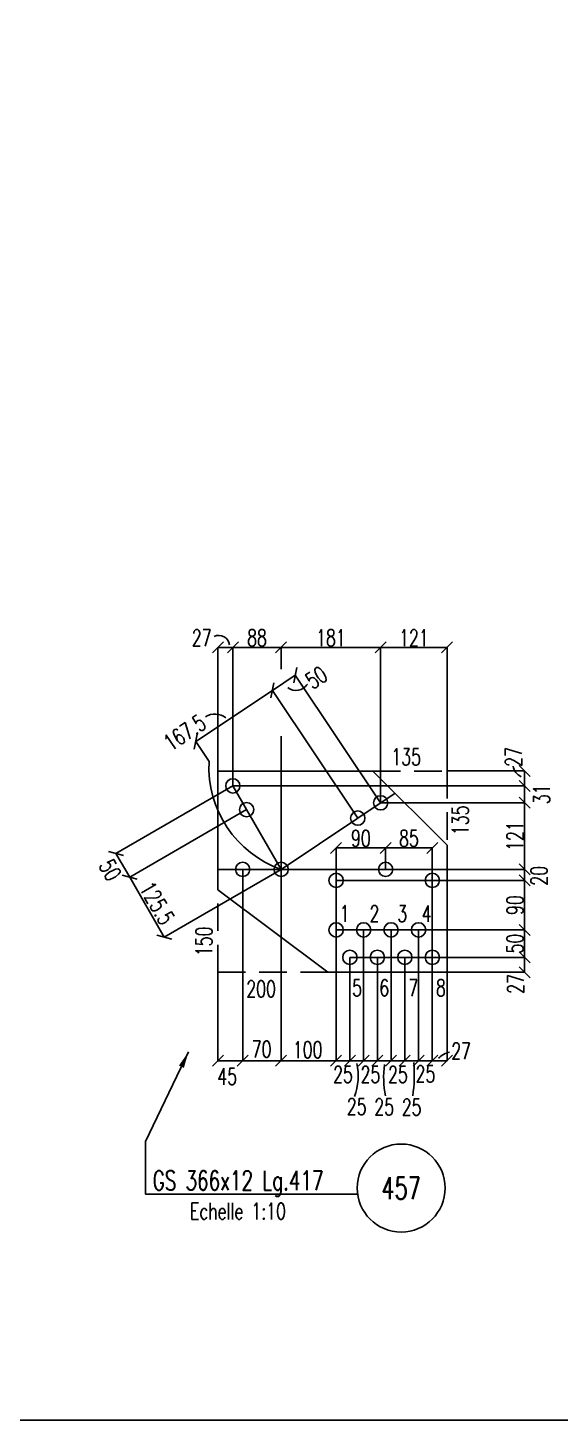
# Model space of a CAD drawing. Extents: x 554281 to 570501, y -47677 to -36197.
# Drawn here: x 559616 to 561554, y -47677 to -42612 of the extents above; entities that cross this region are included whole.
import ezdxf
from ezdxf.enums import TextEntityAlignment as Align

# ---------------------------------------------------------------- set-up
doc = ezdxf.new("R2010")
doc.units = 0
doc.header["$LTSCALE"] = 200
doc.header["$MEASUREMENT"] = 0
doc.linetypes.add('DASHED', pattern=[0.75, 0.5, -0.25])
doc.layers.get('0').update_dxf_attribs({"linetype": 'CONTINUOUS'})
for name, color, linetype in [('BOLLINI_1', 7, 'CONTINUOUS'), ('FORI', 2, 'CONTINUOUS'), ('LINEE_PIASTRA', 2, 'CONTINUOUS'), ('LINEE_PIASTRE', 2, 'CONTINUOUS'), ('LS', 7, 'CONTINUOUS'), ('PIASTRE', 5, 'CONTINUOUS')]:
    doc.layers.add(name, color=color, linetype=linetype)
doc.styles.add('QUOTE', font='ROMANS8.SHX', dxfattribs={"width": 0.7})
doc.styles.add('RQL', font='ROMANS8.SHX', dxfattribs={"width": 0.7})
doc.styles.add('RS', font='ROMANS8.shx', dxfattribs={"width": 0.7})
doc.styles.get("Standard").update_dxf_attribs({"font": 'ROMANS8.SHX', "width": 0.7})
doc.dimstyles.new('TRATTO', dxfattribs={"dimscale": 0, "dimtxt": 60, "dimasz": 40, "dimexe": 0, "dimexo": 0, "dimgap": 5, "dimtad": 1, "dimrnd": 0.5, "dimdsep": 46, "dimtxsty": 'RS', "dimblk1": 'OBLIQUE', "dimblk2": 'OBLIQUE', "dimsah": 1, "dimcen": 0.09, "dimclrd": 2, "dimclre": 2, "dimclrt": 7, "dimadec": 0, "dimazin": 0, "dimtfac": 1, "dimtix": 1, "dimtmove": 2, "dimatfit": 3, "dimfxl": 1, "dimtolj": 1, "dimtzin": 0, "dimarcsym": 0})

# ---------------------------------------------------------------- blocks, each defined once
blk = doc.blocks.new('MRKR_98')
blk.add_point((0, 0))
at = {"color": 7, "style": 'QUOTE', "width": 0.5, "flags": 1}
for tag, p in [('TI', (3.7, 6.8)), ('NFORI', (3.7, 5.3)), ('AUX2', (3.7, 4.9)), ('FAM', (3.7, 4.5)), ('AUX1', (3.7, 4.2)), ('COMMESSA', (3.7, 3.8)), ('SPESSORE', (3.7, 2.5)), ('SV', (3.7, 1.8)), ('QUA', (3.7, 1.1)), ('DI_S', (3.7, 6.4)), ('D_S', (3.7, 6)), ('E_S', (3.7, 5.7)), ('MD', (3.7, 3.5)), ('MP', (3.7, 3.2)), ('LARGHEZZA', (3.7, 2.8)), ('NP', (3.7, 2.1)), ('PESO', (3.7, 1.4)), ('LUN', (3.7, 0.8)), ('PROF', (3.7, 0.4)), ('POS', (3.7, 0.1))]:
    blk.add_attdef(tag, p, '', height=0.2, dxfattribs=at)
at = {"color": 7, "flags": 1}
for tag, p in [('LAV1', (5.3, 6.9)), ('LAV2', (5.3, 6.5)), ('LAV3', (5.3, 6.2)), ('LAV4', (5.3, 5.9)), ('LAV5', (5.3, 5.5)), ('LAV6', (5.3, 5.2)), ('LAV7', (5.3, 4.9)), ('LAV8', (5.3, 4.5)), ('LAV9', (5.3, 4.2)), ('LAV10', (5.3, 3.9))]:
    blk.add_attdef(tag, p, '', height=0.2, dxfattribs=at)
blk = doc.blocks.new('16')
blk.add_circle((0, 0), 1)
blk = doc.blocks.new('_OBLIQUE')
at = {"color": 0, "linetype": 'ByBlock'}
blk.add_line((-0.5, -0.5), (0.5, 0.5), dxfattribs=at)
blk = doc.blocks.new('*D56')
at = {"layer": 'LS', "color": 2, "lineweight": -2, "transparency": 16777216}
for p, q in [((561088.2, -45993.3), (561088.2, -46369.2)), ((561142.2, -46047.2), (561142.2, -46369.2)), ((561142.2, -46369.2), (561088.2, -46369.2))]:
    blk.add_line(p, q, dxfattribs=at)
at = {"layer": 'LS', "color": 2, "lineweight": -2, "transparency": 16777216, "xscale": 40, "yscale": 40, "zscale": 40, "rotation": 180}
blk.add_blockref('_OBLIQUE', (561088.2, -46369.2), dxfattribs=at)
at = {"layer": 'LS', "color": 2, "lineweight": -2, "transparency": 16777216, "xscale": 40, "yscale": 40, "zscale": 40}
blk.add_blockref('_OBLIQUE', (561142.2, -46369.2), dxfattribs=at)
at = {"layer": 'LS', "color": 7, "transparency": 16777216, "insert": (561193.2, -46334.2), "char_height": 60, "attachment_point": 5, "style": 'RS'}
blk.add_mtext('\\A1;27', dxfattribs=at)
blk = doc.blocks.new('*D57')
at = {"layer": 'LS', "color": 2, "lineweight": -2, "transparency": 16777216}
for p, q in [((561038.2, -45893.3), (561038.2, -46369.2)), ((561088.2, -45993.3), (561088.2, -46369.2)), ((561088.2, -46369.2), (561038.2, -46369.2))]:
    blk.add_line(p, q, dxfattribs=at)
at = {"layer": 'LS', "color": 2, "lineweight": -2, "transparency": 16777216, "xscale": 40, "yscale": 40, "zscale": 40, "rotation": 180}
blk.add_blockref('_OBLIQUE', (561038.2, -46369.2), dxfattribs=at)
at = {"layer": 'LS', "color": 2, "lineweight": -2, "transparency": 16777216, "xscale": 40, "yscale": 40, "zscale": 40}
blk.add_blockref('_OBLIQUE', (561088.2, -46369.2), dxfattribs=at)
at = {"layer": 'LS', "color": 7, "transparency": 16777216, "insert": (561063.2, -46417.2), "char_height": 60, "attachment_point": 5, "style": 'RS'}
blk.add_mtext('\\A1;25', dxfattribs=at)
blk = doc.blocks.new('*D58')
at = {"layer": 'LS', "color": 2, "lineweight": -2, "transparency": 16777216}
for p, q in [((561038.2, -45893.3), (561038.2, -46369.2)), ((560988.2, -45993.3), (560988.2, -46369.2)), ((561038.2, -46369.2), (560988.2, -46369.2))]:
    blk.add_line(p, q, dxfattribs=at)
at = {"layer": 'LS', "color": 2, "lineweight": -2, "transparency": 16777216, "xscale": 40, "yscale": 40, "zscale": 40, "rotation": 180}
blk.add_blockref('_OBLIQUE', (560988.2, -46369.2), dxfattribs=at)
at = {"layer": 'LS', "color": 2, "lineweight": -2, "transparency": 16777216, "xscale": 40, "yscale": 40, "zscale": 40}
blk.add_blockref('_OBLIQUE', (561038.2, -46369.2), dxfattribs=at)
at = {"layer": 'LS', "color": 7, "transparency": 16777216, "insert": (561013.2, -46538.2), "char_height": 60, "attachment_point": 5, "style": 'RS'}
blk.add_mtext('\\A1;25', dxfattribs=at)
blk = doc.blocks.new('*D59')
at = {"layer": 'LS', "color": 2, "lineweight": -2, "transparency": 16777216}
for p, q in [((560938.2, -45893.3), (560938.2, -46369.2)), ((560988.2, -45993.3), (560988.2, -46369.2)), ((560988.2, -46369.2), (560938.2, -46369.2))]:
    blk.add_line(p, q, dxfattribs=at)
at = {"layer": 'LS', "color": 2, "lineweight": -2, "transparency": 16777216, "xscale": 40, "yscale": 40, "zscale": 40, "rotation": 180}
blk.add_blockref('_OBLIQUE', (560938.2, -46369.2), dxfattribs=at)
at = {"layer": 'LS', "color": 2, "lineweight": -2, "transparency": 16777216, "xscale": 40, "yscale": 40, "zscale": 40}
blk.add_blockref('_OBLIQUE', (560988.2, -46369.2), dxfattribs=at)
at = {"layer": 'LS', "color": 7, "transparency": 16777216, "insert": (560963.2, -46419.2), "char_height": 60, "attachment_point": 5, "style": 'RS'}
blk.add_mtext('\\A1;25', dxfattribs=at)
blk = doc.blocks.new('*D60')
at = {"layer": 'LS', "color": 2, "lineweight": -2, "transparency": 16777216}
for p, q in [((560938.2, -45893.3), (560938.2, -46369.2)), ((560888.2, -45993.3), (560888.2, -46369.2)), ((560938.2, -46369.2), (560888.2, -46369.2))]:
    blk.add_line(p, q, dxfattribs=at)
at = {"layer": 'LS', "color": 2, "lineweight": -2, "transparency": 16777216, "xscale": 40, "yscale": 40, "zscale": 40, "rotation": 180}
blk.add_blockref('_OBLIQUE', (560888.2, -46369.2), dxfattribs=at)
at = {"layer": 'LS', "color": 2, "lineweight": -2, "transparency": 16777216, "xscale": 40, "yscale": 40, "zscale": 40}
blk.add_blockref('_OBLIQUE', (560938.2, -46369.2), dxfattribs=at)
at = {"layer": 'LS', "color": 7, "transparency": 16777216, "insert": (560913.2, -46537.2), "char_height": 60, "attachment_point": 5, "style": 'RS'}
blk.add_mtext('\\A1;25', dxfattribs=at)
blk = doc.blocks.new('*D61')
at = {"layer": 'LS', "color": 2, "lineweight": -2, "transparency": 16777216}
for p, q in [((560838.2, -45893.3), (560838.2, -46369.2)), ((560888.2, -45993.3), (560888.2, -46369.2)), ((560888.2, -46369.2), (560838.2, -46369.2))]:
    blk.add_line(p, q, dxfattribs=at)
at = {"layer": 'LS', "color": 2, "lineweight": -2, "transparency": 16777216, "xscale": 40, "yscale": 40, "zscale": 40, "rotation": 180}
blk.add_blockref('_OBLIQUE', (560838.2, -46369.2), dxfattribs=at)
at = {"layer": 'LS', "color": 2, "lineweight": -2, "transparency": 16777216, "xscale": 40, "yscale": 40, "zscale": 40}
blk.add_blockref('_OBLIQUE', (560888.2, -46369.2), dxfattribs=at)
at = {"layer": 'LS', "color": 7, "transparency": 16777216, "insert": (560863.2, -46419.2), "char_height": 60, "attachment_point": 5, "style": 'RS'}
blk.add_mtext('\\A1;25', dxfattribs=at)
blk = doc.blocks.new('*D62')
at = {"layer": 'LS', "color": 2, "lineweight": -2, "transparency": 16777216}
for p, q in [((560838.2, -45893.3), (560838.2, -46369.2)), ((560788.2, -45993.3), (560788.2, -46369.2)), ((560838.2, -46369.2), (560788.2, -46369.2))]:
    blk.add_line(p, q, dxfattribs=at)
at = {"layer": 'LS', "color": 2, "lineweight": -2, "transparency": 16777216, "xscale": 40, "yscale": 40, "zscale": 40, "rotation": 180}
blk.add_blockref('_OBLIQUE', (560788.2, -46369.2), dxfattribs=at)
at = {"layer": 'LS', "color": 2, "lineweight": -2, "transparency": 16777216, "xscale": 40, "yscale": 40, "zscale": 40}
blk.add_blockref('_OBLIQUE', (560838.2, -46369.2), dxfattribs=at)
at = {"layer": 'LS', "color": 7, "transparency": 16777216, "insert": (560813.2, -46536.2), "char_height": 60, "attachment_point": 5, "style": 'RS'}
blk.add_mtext('\\A1;25', dxfattribs=at)
blk = doc.blocks.new('*D63')
at = {"layer": 'LS', "color": 2, "lineweight": -2, "transparency": 16777216}
for p, q in [((560738.2, -45893.3), (560738.2, -46369.2)), ((560788.2, -45993.3), (560788.2, -46369.2)), ((560788.2, -46369.2), (560738.2, -46369.2))]:
    blk.add_line(p, q, dxfattribs=at)
at = {"layer": 'LS', "color": 2, "lineweight": -2, "transparency": 16777216, "xscale": 40, "yscale": 40, "zscale": 40, "rotation": 180}
blk.add_blockref('_OBLIQUE', (560738.2, -46369.2), dxfattribs=at)
at = {"layer": 'LS', "color": 2, "lineweight": -2, "transparency": 16777216, "xscale": 40, "yscale": 40, "zscale": 40}
blk.add_blockref('_OBLIQUE', (560788.2, -46369.2), dxfattribs=at)
at = {"layer": 'LS', "color": 7, "transparency": 16777216, "insert": (560763.2, -46419.2), "char_height": 60, "attachment_point": 5, "style": 'RS'}
blk.add_mtext('\\A1;25', dxfattribs=at)
blk = doc.blocks.new('*D64')
at = {"layer": 'LS', "color": 2, "lineweight": -2, "transparency": 16777216}
for p, q in [((560538.2, -45673.3), (560538.2, -46369.2)), ((560738.2, -45893.3), (560738.2, -46369.2)), ((560738.2, -46369.2), (560538.2, -46369.2))]:
    blk.add_line(p, q, dxfattribs=at)
at = {"layer": 'LS', "color": 2, "lineweight": -2, "transparency": 16777216, "xscale": 40, "yscale": 40, "zscale": 40, "rotation": 180}
blk.add_blockref('_OBLIQUE', (560538.2, -46369.2), dxfattribs=at)
at = {"layer": 'LS', "color": 2, "lineweight": -2, "transparency": 16777216, "xscale": 40, "yscale": 40, "zscale": 40}
blk.add_blockref('_OBLIQUE', (560738.2, -46369.2), dxfattribs=at)
at = {"layer": 'LS', "color": 7, "transparency": 16777216, "insert": (560634.6, -46329.4), "char_height": 60, "attachment_point": 5, "style": 'RS'}
blk.add_mtext('\\A1;100', dxfattribs=at)
blk = doc.blocks.new('*D65')
at = {"layer": 'LS', "color": 2, "lineweight": -2, "transparency": 16777216}
for p, q in [((560398.2, -45673.3), (560398.2, -46369.2)), ((560538.2, -45673.3), (560538.2, -46369.2)), ((560538.2, -46369.2), (560398.2, -46369.2))]:
    blk.add_line(p, q, dxfattribs=at)
at = {"layer": 'LS', "color": 2, "lineweight": -2, "transparency": 16777216, "xscale": 40, "yscale": 40, "zscale": 40, "rotation": 180}
blk.add_blockref('_OBLIQUE', (560398.2, -46369.2), dxfattribs=at)
at = {"layer": 'LS', "color": 2, "lineweight": -2, "transparency": 16777216, "xscale": 40, "yscale": 40, "zscale": 40}
blk.add_blockref('_OBLIQUE', (560538.2, -46369.2), dxfattribs=at)
at = {"layer": 'LS', "color": 7, "transparency": 16777216, "insert": (560467.1, -46327.3), "char_height": 60, "attachment_point": 5, "style": 'RS'}
blk.add_mtext('\\A1;70', dxfattribs=at)
blk = doc.blocks.new('*D66')
at = {"layer": 'LS', "color": 2, "lineweight": -2, "transparency": 16777216}
for p, q in [((560398.2, -45673.3), (560398.2, -46369.2)), ((560308.3, -46047.3), (560308.3, -46369.2)), ((560308.3, -46369.2), (560398.2, -46369.2))]:
    blk.add_line(p, q, dxfattribs=at)
at = {"layer": 'LS', "color": 2, "lineweight": -2, "transparency": 16777216, "xscale": 40, "yscale": 40, "zscale": 40, "rotation": 180}
blk.add_blockref('_OBLIQUE', (560308.3, -46369.2), dxfattribs=at)
at = {"layer": 'LS', "color": 2, "lineweight": -2, "transparency": 16777216, "xscale": 40, "yscale": 40, "zscale": 40}
blk.add_blockref('_OBLIQUE', (560398.2, -46369.2), dxfattribs=at)
at = {"layer": 'LS', "color": 7, "transparency": 16777216, "insert": (560342, -46426.4), "char_height": 60, "attachment_point": 5, "style": 'RS'}
blk.add_mtext('\\A1;45', dxfattribs=at)
blk = doc.blocks.new('*D67')
at = {"layer": 'LS', "color": 2, "lineweight": -2, "transparency": 16777216}
for p, q in [((560362.4, -45369.4), (559937, -45615.5)), ((560412.5, -45455.9), (559987.1, -45702)), ((559937, -45615.5), (559987.1, -45702))]:
    blk.add_line(p, q, dxfattribs=at)
at = {"layer": 'LS', "color": 2, "lineweight": -2, "transparency": 16777216, "xscale": 40, "yscale": 40, "zscale": 40}
for p, rotation in [((559937, -45615.5), 120.051399069), ((559987.1, -45702), 300.051399069)]:
    blk.add_blockref('_OBLIQUE', p, dxfattribs=dict(at, rotation=rotation))
at = {"layer": 'LS', "color": 7, "transparency": 16777216, "insert": (559916.3, -45675.5), "char_height": 60, "attachment_point": 5, "rotation": 300.0514, "style": 'RS'}
blk.add_mtext('\\A1;50', dxfattribs=at)
blk = doc.blocks.new('*D68')
at = {"layer": 'LS', "color": 2, "lineweight": -2, "transparency": 16777216}
for p, q in [((560412.5, -45455.9), (559987.1, -45702)), ((560538.2, -45673.3), (560112.8, -45919.4)), ((559987.1, -45702), (560112.8, -45919.4))]:
    blk.add_line(p, q, dxfattribs=at)
at = {"layer": 'LS', "color": 2, "lineweight": -2, "transparency": 16777216, "xscale": 40, "yscale": 40, "zscale": 40}
for p, rotation in [((559987.1, -45702), 120.051399069), ((560112.8, -45919.4), 300.051399069)]:
    blk.add_blockref('_OBLIQUE', p, dxfattribs=dict(at, rotation=rotation))
at = {"layer": 'LS', "color": 7, "transparency": 16777216, "insert": (560086.7, -45796.2), "char_height": 60, "attachment_point": 5, "rotation": 300.0514, "style": 'RS'}
blk.add_mtext('\\A1;125.5', dxfattribs=at)
blk = doc.blocks.new('*D69')
at = {"layer": 'LS', "color": 2, "lineweight": -2, "transparency": 16777216}
for p, q in [((560227.3, -45208.5), (560506.2, -45021.9)), ((560817.1, -45486.7), (560506.2, -45021.9)), ((560275.8, -45281.1), (560227.3, -45208.5))]:
    blk.add_line(p, q, dxfattribs=at)
at = {"layer": 'LS', "color": 2, "lineweight": -2, "transparency": 16777216, "xscale": 40, "yscale": 40, "zscale": 40}
for p, rotation in [((560506.2, -45021.9), 33.78071039399998), ((560227.3, -45208.5), 213.780710394)]:
    blk.add_blockref('_OBLIQUE', p, dxfattribs=dict(at, rotation=rotation))
at = {"layer": 'LS', "color": 7, "transparency": 16777216, "insert": (560187.4, -45175.7), "char_height": 60, "attachment_point": 5, "rotation": 33.7807, "style": 'RS'}
blk.add_mtext('\\A1;167.5', dxfattribs=at)
blk = doc.blocks.new('*D70')
at = {"layer": 'LS', "color": 2, "lineweight": -2, "transparency": 16777216}
for p, q in [((560506.2, -45021.9), (560589.3, -44966.3)), ((560900.2, -45431.1), (560589.3, -44966.3)), ((560817.1, -45486.7), (560506.2, -45021.9))]:
    blk.add_line(p, q, dxfattribs=at)
at = {"layer": 'LS', "color": 2, "lineweight": -2, "transparency": 16777216, "xscale": 40, "yscale": 40, "zscale": 40}
for p, rotation in [((560589.3, -44966.3), 33.78071039399998), ((560506.2, -45021.9), 213.780710394)]:
    blk.add_blockref('_OBLIQUE', p, dxfattribs=dict(at, rotation=rotation))
at = {"layer": 'LS', "color": 7, "transparency": 16777216, "insert": (560666.5, -44975.3), "char_height": 60, "attachment_point": 5, "rotation": 33.7807, "style": 'RS'}
blk.add_mtext('\\A1;50', dxfattribs=at)
blk = doc.blocks.new('*D71')
at = {"layer": 'LS', "color": 2, "lineweight": -2, "transparency": 16777216}
for p, q in [((560738.2, -45713.3), (560738.2, -45595.3)), ((560738.2, -45595.3), (560918.2, -45595.3)), ((560918.2, -45673.3), (560918.2, -45595.3))]:
    blk.add_line(p, q, dxfattribs=at)
at = {"layer": 'LS', "color": 2, "lineweight": -2, "transparency": 16777216, "xscale": 40, "yscale": 40, "zscale": 40, "rotation": 180}
blk.add_blockref('_OBLIQUE', (560738.2, -45595.3), dxfattribs=at)
at = {"layer": 'LS', "color": 2, "lineweight": -2, "transparency": 16777216, "xscale": 40, "yscale": 40, "zscale": 40}
blk.add_blockref('_OBLIQUE', (560918.2, -45595.3), dxfattribs=at)
at = {"layer": 'LS', "color": 7, "transparency": 16777216, "insert": (560828.2, -45560.3), "char_height": 60, "attachment_point": 5, "style": 'RS'}
blk.add_mtext('\\A1;90', dxfattribs=at)
blk = doc.blocks.new('*D72')
at = {"layer": 'LS', "color": 2, "lineweight": -2, "transparency": 16777216}
for p, q in [((560918.2, -45673.3), (560918.2, -45595.3)), ((560918.2, -45595.3), (561088.2, -45595.3)), ((561088.2, -45713.3), (561088.2, -45595.3))]:
    blk.add_line(p, q, dxfattribs=at)
at = {"layer": 'LS', "color": 2, "lineweight": -2, "transparency": 16777216, "xscale": 40, "yscale": 40, "zscale": 40, "rotation": 180}
blk.add_blockref('_OBLIQUE', (560918.2, -45595.3), dxfattribs=at)
at = {"layer": 'LS', "color": 2, "lineweight": -2, "transparency": 16777216, "xscale": 40, "yscale": 40, "zscale": 40}
blk.add_blockref('_OBLIQUE', (561088.2, -45595.3), dxfattribs=at)
at = {"layer": 'LS', "color": 7, "transparency": 16777216, "insert": (561003.2, -45560.3), "char_height": 60, "attachment_point": 5, "style": 'RS'}
blk.add_mtext('\\A1;85', dxfattribs=at)
blk = doc.blocks.new('*D73')
at = {"layer": 'LS', "color": 2, "lineweight": -2, "transparency": 16777216}
for p, q in [((561088.2, -45993.3), (561424.1, -45993.3)), ((561424.1, -46047.3), (561424.1, -45993.3)), ((561142.3, -46047.3), (561424.1, -46047.3))]:
    blk.add_line(p, q, dxfattribs=at)
at = {"layer": 'LS', "color": 2, "lineweight": -2, "transparency": 16777216, "xscale": 40, "yscale": 40, "zscale": 40}
for p, rotation in [((561424.1, -45993.3), 90), ((561424.1, -46047.3), 270)]:
    blk.add_blockref('_OBLIQUE', p, dxfattribs=dict(at, rotation=rotation))
at = {"layer": 'LS', "color": 7, "transparency": 16777216, "insert": (561391.3, -46089.9), "char_height": 60, "attachment_point": 5, "rotation": 90, "style": 'RS'}
blk.add_mtext('\\A1;27', dxfattribs=at)
blk = doc.blocks.new('*D74')
at = {"layer": 'LS', "color": 2, "lineweight": -2, "transparency": 16777216}
for p, q in [((561038.2, -45893.3), (561424.1, -45893.3)), ((561424.1, -45993.3), (561424.1, -45893.3)), ((560788.2, -45993.3), (561424.1, -45993.3))]:
    blk.add_line(p, q, dxfattribs=at)
at = {"layer": 'LS', "color": 2, "lineweight": -2, "transparency": 16777216, "xscale": 40, "yscale": 40, "zscale": 40}
for p, rotation in [((561424.1, -45893.3), 90), ((561424.1, -45993.3), 270)]:
    blk.add_blockref('_OBLIQUE', p, dxfattribs=dict(at, rotation=rotation))
at = {"layer": 'LS', "color": 7, "transparency": 16777216, "insert": (561389.1, -45943.3), "char_height": 60, "attachment_point": 5, "rotation": 90, "style": 'RS'}
blk.add_mtext('\\A1;50', dxfattribs=at)
blk = doc.blocks.new('*D75')
at = {"layer": 'LS', "color": 2, "lineweight": -2, "transparency": 16777216}
for p, q in [((561088.2, -45713.3), (561424.1, -45713.3)), ((561424.1, -45893.3), (561424.1, -45713.3)), ((560738.2, -45893.3), (561424.1, -45893.3))]:
    blk.add_line(p, q, dxfattribs=at)
at = {"layer": 'LS', "color": 2, "lineweight": -2, "transparency": 16777216, "xscale": 40, "yscale": 40, "zscale": 40}
for p, rotation in [((561424.1, -45713.3), 90), ((561424.1, -45893.3), 270)]:
    blk.add_blockref('_OBLIQUE', p, dxfattribs=dict(at, rotation=rotation))
at = {"layer": 'LS', "color": 7, "transparency": 16777216, "insert": (561389.1, -45803.3), "char_height": 60, "attachment_point": 5, "rotation": 90, "style": 'RS'}
blk.add_mtext('\\A1;90', dxfattribs=at)
blk = doc.blocks.new('*D76')
at = {"layer": 'LS', "color": 2, "lineweight": -2, "transparency": 16777216}
for p, q in [((560918.2, -45673.3), (561424.1, -45673.3)), ((561424.1, -45713.3), (561424.1, -45673.3)), ((560738.2, -45713.3), (561424.1, -45713.3))]:
    blk.add_line(p, q, dxfattribs=at)
at = {"layer": 'LS', "color": 2, "lineweight": -2, "transparency": 16777216, "xscale": 40, "yscale": 40, "zscale": 40}
for p, rotation in [((561424.1, -45673.3), 90), ((561424.1, -45713.3), 270)]:
    blk.add_blockref('_OBLIQUE', p, dxfattribs=dict(at, rotation=rotation))
at = {"layer": 'LS', "color": 7, "transparency": 16777216, "insert": (561476.5, -45696.4), "char_height": 60, "attachment_point": 5, "rotation": 90, "style": 'RS'}
blk.add_mtext('\\A1;20', dxfattribs=at)
blk = doc.blocks.new('*D77')
at = {"layer": 'LS', "color": 2, "lineweight": -2, "transparency": 16777216}
for p, q in [((560900.2, -45431.1), (561424.1, -45431.1)), ((561424.1, -45673.3), (561424.1, -45431.1)), ((560398.2, -45673.3), (561424.1, -45673.3))]:
    blk.add_line(p, q, dxfattribs=at)
at = {"layer": 'LS', "color": 2, "lineweight": -2, "transparency": 16777216, "xscale": 40, "yscale": 40, "zscale": 40}
for p, rotation in [((561424.1, -45431.1), 90), ((561424.1, -45673.3), 270)]:
    blk.add_blockref('_OBLIQUE', p, dxfattribs=dict(at, rotation=rotation))
at = {"layer": 'LS', "color": 7, "transparency": 16777216, "insert": (561389.1, -45552.2), "char_height": 60, "attachment_point": 5, "rotation": 90, "style": 'RS'}
blk.add_mtext('\\A1;121', dxfattribs=at)
blk = doc.blocks.new('*D78')
at = {"layer": 'LS', "color": 2, "lineweight": -2, "transparency": 16777216}
for p, q in [((560362.4, -45369.4), (561424.1, -45369.4)), ((561424.1, -45431.1), (561424.1, -45369.4)), ((560900.2, -45431.1), (561424.1, -45431.1))]:
    blk.add_line(p, q, dxfattribs=at)
at = {"layer": 'LS', "color": 2, "lineweight": -2, "transparency": 16777216, "xscale": 40, "yscale": 40, "zscale": 40}
for p, rotation in [((561424.1, -45369.4), 90), ((561424.1, -45431.1), 270)]:
    blk.add_blockref('_OBLIQUE', p, dxfattribs=dict(at, rotation=rotation))
at = {"layer": 'LS', "color": 7, "transparency": 16777216, "insert": (561485.9, -45400.2), "char_height": 60, "attachment_point": 5, "rotation": 90, "style": 'RS'}
blk.add_mtext('\\A1;31', dxfattribs=at)
blk = doc.blocks.new('*D79')
at = {"layer": 'LS', "color": 2, "lineweight": -2, "transparency": 16777216}
for p, q in [((561142.3, -45315.3), (561424.1, -45315.3)), ((561424.1, -45369.4), (561424.1, -45315.3)), ((560362.4, -45369.4), (561424.1, -45369.4))]:
    blk.add_line(p, q, dxfattribs=at)
at = {"layer": 'LS', "color": 2, "lineweight": -2, "transparency": 16777216, "xscale": 40, "yscale": 40, "zscale": 40}
for p, rotation in [((561424.1, -45315.3), 90), ((561424.1, -45369.4), 270)]:
    blk.add_blockref('_OBLIQUE', p, dxfattribs=dict(at, rotation=rotation))
at = {"layer": 'LS', "color": 7, "transparency": 16777216, "insert": (561383.9, -45264.4), "char_height": 60, "attachment_point": 5, "rotation": 90, "style": 'RS'}
blk.add_mtext('\\A1;27', dxfattribs=at)
blk = doc.blocks.new('*D80')
at = {"layer": 'LS', "color": 2, "lineweight": -2, "transparency": 16777216}
for p, q in [((560308.3, -45315.3), (560308.3, -44865.8)), ((560308.3, -44865.8), (560362.4, -44865.8)), ((560362.4, -45369.4), (560362.4, -44865.8))]:
    blk.add_line(p, q, dxfattribs=at)
at = {"layer": 'LS', "color": 2, "lineweight": -2, "transparency": 16777216, "xscale": 40, "yscale": 40, "zscale": 40, "rotation": 180}
blk.add_blockref('_OBLIQUE', (560308.3, -44865.8), dxfattribs=at)
at = {"layer": 'LS', "color": 2, "lineweight": -2, "transparency": 16777216, "xscale": 40, "yscale": 40, "zscale": 40}
blk.add_blockref('_OBLIQUE', (560362.4, -44865.8), dxfattribs=at)
at = {"layer": 'LS', "color": 7, "transparency": 16777216, "insert": (560249, -44830.8), "char_height": 60, "attachment_point": 5, "style": 'RS'}
blk.add_mtext('\\A1;27', dxfattribs=at)
blk = doc.blocks.new('*D81')
at = {"layer": 'LS', "color": 2, "lineweight": -2, "transparency": 16777216}
for p, q in [((560362.4, -45369.4), (560362.4, -44865.8)), ((560362.4, -44865.8), (560538.2, -44865.8)), ((560538.2, -44944.8), (560538.2, -44865.8))]:
    blk.add_line(p, q, dxfattribs=at)
at = {"layer": 'LS', "color": 2, "lineweight": -2, "transparency": 16777216, "xscale": 40, "yscale": 40, "zscale": 40, "rotation": 180}
blk.add_blockref('_OBLIQUE', (560362.4, -44865.8), dxfattribs=at)
at = {"layer": 'LS', "color": 2, "lineweight": -2, "transparency": 16777216, "xscale": 40, "yscale": 40, "zscale": 40}
blk.add_blockref('_OBLIQUE', (560538.2, -44865.8), dxfattribs=at)
at = {"layer": 'LS', "color": 7, "transparency": 16777216, "insert": (560450.3, -44830.8), "char_height": 60, "attachment_point": 5, "style": 'RS'}
blk.add_mtext('\\A1;88', dxfattribs=at)
blk = doc.blocks.new('*D82')
at = {"layer": 'LS', "color": 2, "lineweight": -2, "transparency": 16777216}
for p, q in [((560538.2, -44944.8), (560538.2, -44865.8)), ((560538.2, -44865.8), (560900.2, -44865.8)), ((560900.2, -45431.1), (560900.2, -44865.8))]:
    blk.add_line(p, q, dxfattribs=at)
at = {"layer": 'LS', "color": 2, "lineweight": -2, "transparency": 16777216, "xscale": 40, "yscale": 40, "zscale": 40, "rotation": 180}
blk.add_blockref('_OBLIQUE', (560538.2, -44865.8), dxfattribs=at)
at = {"layer": 'LS', "color": 2, "lineweight": -2, "transparency": 16777216, "xscale": 40, "yscale": 40, "zscale": 40}
blk.add_blockref('_OBLIQUE', (560900.2, -44865.8), dxfattribs=at)
at = {"layer": 'LS', "color": 7, "transparency": 16777216, "insert": (560719.2, -44830.8), "char_height": 60, "attachment_point": 5, "style": 'RS'}
blk.add_mtext('\\A1;181', dxfattribs=at)
blk = doc.blocks.new('*D83')
at = {"layer": 'LS', "color": 2, "lineweight": -2, "transparency": 16777216}
for p, q in [((560900.2, -45431.1), (560900.2, -44865.8)), ((560900.2, -44865.8), (561142.3, -44865.8)), ((561142.3, -45315.3), (561142.3, -44865.8))]:
    blk.add_line(p, q, dxfattribs=at)
at = {"layer": 'LS', "color": 2, "lineweight": -2, "transparency": 16777216, "xscale": 40, "yscale": 40, "zscale": 40, "rotation": 180}
blk.add_blockref('_OBLIQUE', (560900.2, -44865.8), dxfattribs=at)
at = {"layer": 'LS', "color": 2, "lineweight": -2, "transparency": 16777216, "xscale": 40, "yscale": 40, "zscale": 40}
blk.add_blockref('_OBLIQUE', (561142.3, -44865.8), dxfattribs=at)
at = {"layer": 'LS', "color": 7, "transparency": 16777216, "insert": (561021.3, -44830.8), "char_height": 60, "attachment_point": 5, "style": 'RS'}
blk.add_mtext('\\A1;121', dxfattribs=at)
blk = doc.blocks.new('xxx')
blk.add_circle((0, 0), 8)
at = {"color": 3, "style": 'RQL', "width": 0.7}
blk.add_attdef('POS', text='', height=4, dxfattribs=at).set_placement((0, 0), align=Align.MIDDLE)
at = {"color": 3, "style": 'RQL', "width": 0.7, "flags": 1}
blk.add_attdef('POS1', (-0.39, -5.42), '', height=2, dxfattribs=at)
at = {"style": 'RQL', "width": 0.7, "flags": 1}
blk.add_attdef('TIPO', (-0.39, -8.66), '', height=2, dxfattribs=at)

msp = doc.modelspace()

# ---------------------------------------------------------------- linework, layer by layer
at = {"color": 2, "linetype": 'DASHED'}
for p, q in [((560872.302, -45315.333), (561142.302, -45315.333)), ((561142.302, -45315.333), (561142.302, -45585.333)), ((560308.302, -46047.333), (560308.302, -45747.333)), ((560708.302, -46047.333), (560308.302, -46047.333))]:
    msp.add_line(p, q, dxfattribs=at)
at = {"layer": 'LINEE_PIASTRA'}
for p, q in [((560872.302, -45315.333), (561142.302, -45585.333)), ((560708.302, -46047.333), (560308.302, -45747.333))]:
    msp.add_line(p, q, dxfattribs=at)
at = {"layer": 'LINEE_PIASTRE'}
for p, q in [((560872.302, -45315.333), (560308.302, -45315.333)), ((560308.302, -45315.333), (560308.302, -45747.333)), ((561142.302, -46047.333), (561142.302, -45585.333)), ((560708.302, -46047.333), (561142.302, -46047.333))]:
    msp.add_line(p, q, dxfattribs=at)
at = {"layer": 'LS', "color": 6}
for p, q in [((560538.225, -45673.303), (560538.225, -45188.15)), ((560362.38, -45369.362), (560538.225, -45673.303)), ((560538.225, -45673.303), (560952.885, -45395.915)), ((561142.302, -45673.303), (560308.302, -45673.303)), ((561142.302, -45713.303), (560738.225, -45713.303)), ((560738.225, -45713.303), (560738.225, -45893.303)), ((561088.225, -45713.303), (561088.225, -45993.303)), ((560044.145, -46855.075), (560044.145, -46662.952)), ((560816.565, -46855.075), (560044.145, -46855.075))]:
    msp.add_line(p, q, dxfattribs=at)
at = {"layer": 'LS', "color": 8}
msp.add_lwpolyline([(554280.738, -36196.805), (554280.738, -47676.805), (567000.738, -47676.805), (567000.738, -46076.805), (570500.738, -46076.805), (570500.738, -36196.805), (554280.738, -36196.805)], close=True, dxfattribs=at)
at = {"layer": 'LS', "color": 6}
msp.add_lwpolyline([(560201.179, -46336.987), (560044.145, -46662.952)], dxfattribs=at)
for centre, radius, start, end in [((560310.899, -44861.405), 39.47, 6.691068, 114.668733), ((560592.168, -44972.664), 49.442, 232.530178, 327.244337), ((560297.492, -45175.34), 66.96, 53.50498, 121.069274), ((560668.9, -45302.01), 393.617, 176.95076, 250.610661), ((561434.323, -45288.862), 52.398, 189.815174, 244.474679), ((561165.917, -46412.287), 75.52, 101.218369, 136.403218), ((560610.971, -46425.981), 207.591, 339.349948, 13.020617), ((561252.788, -46428.389), 341.565, 172.399258, 191.620565), ((560435.705, -46417.065), 587.014, 352.154883, 4.088738)]:
    msp.add_arc(centre, radius, start, end, dxfattribs=at)
msp.add_solid([(560166.129, -46386.701), (560201.179, -46336.987), (560184.147, -46395.382)], dxfattribs=at)

# ---------------------------------------------------------------- block references
at = {"layer": 'BOLLINI_1', "xscale": 20, "yscale": 20, "zscale": 20}
msp.add_blockref('xxx', (560974.963, -46832.489), dxfattribs=at).add_auto_attribs({'POS': '457'})
at = {"layer": 'FORI', "xscale": 26, "yscale": 26, "zscale": 26}
for p in [(560362.38, -45369.362), (560412.458, -45455.919), (560398.225, -45673.303), (560538.225, -45673.303), (560918.225, -45673.303), (560738.225, -45713.303), (561088.225, -45713.303), (560738.225, -45893.303), (560838.225, -45893.303), (560938.225, -45893.303), (561038.225, -45893.303), (560788.225, -45993.303), (560888.225, -45993.303), (560988.225, -45993.303), (561088.225, -45993.303)]:
    msp.add_blockref('16', p, dxfattribs=at)
at = {"layer": 'FORI', "xscale": 26, "yscale": 26, "zscale": 26, "rotation": 0.04745451599997783}
for p in [(560900.249, -45431.125), (560817.132, -45486.727)]:
    msp.add_blockref('16', p, dxfattribs=at)
at = {"layer": 'PIASTRE'}
ref = msp.add_blockref('MRKR_98', (560308.302, -46047.333), dxfattribs=dict(at, xscale=2, yscale=2, zscale=2))
ref.add_attrib('PROF', 'GS 366x12 Lg.417', (560070.553, -46839.58), dxfattribs={"layer": '0', "color": 2, "height": 70, "style": 'QUOTE', "width": 0.7})

# ---------------------------------------------------------------- texts
at = {"layer": 'LS', "color": 2, "style": 'RS', "width": 0.7}
for s, p in [('135', (560993.134, -45263.957)), ('200', (560465.279, -46107.899))]:
    msp.add_text(s, height=60, dxfattribs=at).set_placement(p, align=Align.MIDDLE)
for s, p in [('135', (561190.365, -45494.801)), ('150', (560257.446, -45935.205))]:
    msp.add_text(s, height=60, rotation=90, dxfattribs=at).set_placement(p, align=Align.MIDDLE)
at = {"layer": 'LS', "color": 7, "style": 'RS', "width": 0.7}
msp.add_text('Echelle 1:10', height=60, dxfattribs=at).set_placement((560206.413, -46946.685))
at = {"layer": 'LS', "char_height": 60, "attachment_point": 5, "style": 'RS'}
for s, insert in [('\\A1;1', (560769.043, -45834.573)), ('\\A1;2', (560877.792, -45834.573)), ('\\A1;3', (560979.074, -45834.573)), ('\\A1;4', (561067.66, -45834.573)), ('\\A1;5', (560814.429, -46104.039)), ('\\A1;7', (561018.817, -46104.039)), ('\\A1;8', (561119.394, -46104.039))]:
    msp.add_mtext(s, dxfattribs=dict(at, insert=insert))
at = {"layer": 'LS', "insert": (560913.505, -46104.039), "char_height": 60, "width": 77.26875, "attachment_point": 5, "style": 'RS'}
msp.add_mtext('\\A1;6', dxfattribs=at)

# ---------------------------------------------------------------- dimensions: what is measured, and where the dimension line sits
at = {"layer": 'LS'}
for base, p1, p2, text, picture, middle in [((560362.38, -44865.756), (560308.302, -45315.333), (560362.38, -45369.362), '27', '*D80', (560248.952, -44830.756)), ((560398.225, -46369.21), (560308.302, -46047.333), (560398.225, -45673.303), '45', '*D66', (560342.038, -46426.387))]:
    dim = msp.add_linear_dim(base=base, p1=p1, p2=p2, text=text, dimstyle='TRATTO', override={"dimscale": 1}, dxfattribs=at)
    dim.commit()
    dim.dimension.update_dxf_attribs({"geometry": picture, "text_midpoint": middle, "dimtype": 160})
for base, p1, p2, text, picture, middle in [((560538.225, -44865.756), (560362.38, -45369.362), (560538.225, -44944.78), '88', '*D81', (560450.302, -44830.756)), ((560900.249, -44865.756), (560538.225, -44944.78), (560900.249, -45431.125), '181', '*D82', (560719.237, -44830.756)), ((561142.302, -44865.756), (560900.249, -45431.125), (561142.302, -45315.333), '121', '*D83', (561021.276, -44830.756)), ((560918.225, -45595.349), (560738.225, -45713.303), (560918.225, -45673.303), '90', '*D71', (560828.225, -45560.349)), ((561088.225, -45595.349), (560918.225, -45673.303), (561088.225, -45713.303), '85', '*D72', (561003.225, -45560.349))]:
    dim = msp.add_linear_dim(base=base, p1=p1, p2=p2, text=text, dimstyle='TRATTO', override={"dimscale": 1}, dxfattribs=at)
    dim.commit()
    dim.dimension.update_dxf_attribs({"geometry": picture, "text_midpoint": middle})
for base, p1, p2, angle, text, picture, middle in [((560589.32, -44966.325), (560817.132, -45486.727), (560900.249, -45431.125), 33.78071, '50', '*D70', (560666.479, -44975.264)), ((560506.202, -45021.927), (560275.84, -45281.072), (560817.132, -45486.727), 33.78071, '167.5', '*D69', (560187.41, -45175.682)), ((561424.118, -45315.333), (560362.38, -45369.362), (561142.302, -45315.333), 90, '27', '*D79', (561383.94, -45264.398)), ((559987.052, -45702.037), (560362.38, -45369.362), (560412.458, -45455.919), 300.051399, '50', '*D67', (559916.317, -45675.535)), ((561424.118, -45369.362), (560900.249, -45431.125), (560362.38, -45369.362), 90, '31', '*D78', (561485.924, -45400.244)), ((560112.819, -45919.42), (560412.458, -45455.919), (560538.225, -45673.303), 300.051399, '125.5', '*D68', (560086.699, -45796.208)), ((560398.225, -46369.21), (560538.225, -45673.303), (560398.225, -45673.303), 180, '70', '*D65', (560467.086, -46327.262)), ((560538.225, -46369.21), (560738.225, -45893.303), (560538.225, -45673.303), 180, '100', '*D64', (560634.553, -46329.427)), ((561424.118, -45673.303), (560738.225, -45713.303), (560918.225, -45673.303), 90, '20', '*D76', (561476.477, -45696.399)), ((560738.225, -46369.21), (560788.225, -45993.303), (560738.225, -45893.303), 180, '25', '*D63', (560763.225, -46419.21)), ((560788.225, -46369.21), (560838.225, -45893.303), (560788.225, -45993.303), 180, '25', '*D62', (560813.225, -46536.19)), ((560838.225, -46369.21), (560888.225, -45993.303), (560838.225, -45893.303), 180, '25', '*D61', (560863.225, -46419.21)), ((560888.225, -46369.21), (560938.225, -45893.303), (560888.225, -45993.303), 180, '25', '*D60', (560913.225, -46537.19)), ((560938.225, -46369.21), (560988.225, -45993.303), (560938.225, -45893.303), 180, '25', '*D59', (560963.225, -46419.21)), ((560988.225, -46369.21), (561038.225, -45893.303), (560988.225, -45993.303), 180, '25', '*D58', (561013.225, -46538.19)), ((561038.225, -46369.21), (561088.225, -45993.303), (561038.225, -45893.303), 180, '25', '*D57', (561063.225, -46417.21)), ((561424.118, -45993.303), (561142.302, -46047.333), (561088.225, -45993.303), 90, '27', '*D73', (561391.3, -46089.932)), ((561088.225, -46369.21), (561142.225, -46047.21), (561088.225, -45993.303), 180, '27', '*D56', (561193.225, -46334.21))]:
    dim = msp.add_linear_dim(base=base, p1=p1, p2=p2, angle=angle, text=text, dimstyle='TRATTO', override={"dimscale": 1}, dxfattribs=at)
    dim.commit()
    dim.dimension.update_dxf_attribs({"geometry": picture, "text_midpoint": middle, "dimtype": 160})
for base, p1, p2, text, picture, middle in [((561424.118, -45431.125), (560398.225, -45673.303), (560900.249, -45431.125), '121', '*D77', (561389.118, -45552.214)), ((561424.118, -45713.303), (560738.225, -45893.303), (561088.225, -45713.303), '90', '*D75', (561389.118, -45803.303)), ((561424.118, -45893.303), (560788.225, -45993.303), (561038.225, -45893.303), '50', '*D74', (561389.118, -45943.303))]:
    dim = msp.add_linear_dim(base=base, p1=p1, p2=p2, angle=90, text=text, dimstyle='TRATTO', override={"dimscale": 1}, dxfattribs=at)
    dim.commit()
    dim.dimension.update_dxf_attribs({"geometry": picture, "text_midpoint": middle})

doc.saveas('drawing.dxf')
